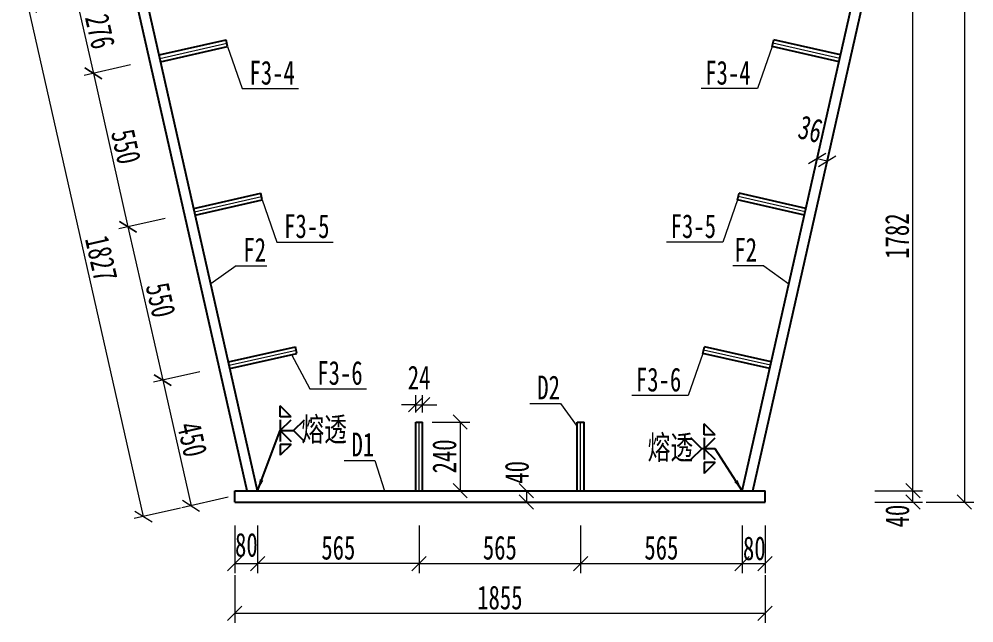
# Model space of a CAD drawing. Header units: millimetres. Extents: x -411717 to -116098, y 0 to 693159.
# Drawn here: x -187779 to -184439, y 310169 to 312282 of the extents above; entities that cross this region are included whole.
import ezdxf

# ---------------------------------------------------------------- set-up
doc = ezdxf.new("R2010")
doc.units = ezdxf.units.MM
doc.header["$LTSCALE"] = 2
doc.header["$PDMODE"] = 3
doc.header["$PDSIZE"] = -10
doc.layers.get('Defpoints').update_dxf_attribs({"color": 8, "lineweight": 9})
for name, color, linetype, lineweight in [('标注', 4, 'Continuous', 13), ('横隔板', 6, 'Continuous', 25), ('细实线', 4, 'Continuous', 15), ('钢板粗线', 1, 'Continuous', 25)]:
    doc.layers.add(name, color=color, linetype=linetype, lineweight=lineweight)
doc.layers.add('焊缝', color=7, linetype='Continuous')
doc.styles.add('111', font='仿宋_GB2312.ttf', dxfattribs={"width": 0.7})
doc.styles.get("Standard").update_dxf_attribs({"font": '仿宋_GB2312.ttf'})
doc.dimstyles.new('200', dxfattribs={"dimscale": 0, "dimtxt": 2.5, "dimasz": 1.5, "dimexe": 1, "dimexo": 1, "dimgap": 0.4, "dimtad": 1, "dimdec": 0, "dimdsep": 46, "dimtxsty": '111', "dimblk": 'OBLIQUE', "dimcen": 0, "dimclrd": 256, "dimclre": 256, "dimclrt": 256, "dimadec": 1, "dimazin": 2, "dimtfac": 1, "dimtdec": 0, "dimtmove": 2, "dimatfit": 3, "dimfxl": 4, "dimfxlon": 1, "dimtolj": 1, "dimlwd": -1, "dimlwe": -1, "dimarcsym": 0})
doc.dimstyles.new('MSteel_1.0_1.0', dxfattribs={"dimtxt": 3, "dimasz": 1.2, "dimexe": 1, "dimexo": 1, "dimgap": 1, "dimtad": 3, "dimtoh": 1, "dimdec": 0, "dimzin": 0, "dimdsep": 46, "dimtxsty": 'Standard', "dimblk": 'ARCHTICK', "dimcen": 0.09, "dimclrd": 3, "dimclre": 3, "dimadec": 0, "dimazin": 0, "dimtfac": 1, "dimtdec": 4, "dimtofl": 0, "dimtmove": 0, "dimatfit": 3, "dimfxl": 1, "dimtolj": 1, "dimtzin": 0, "dimarcsym": 0})

# ---------------------------------------------------------------- blocks, each defined once
blk = doc.blocks.new('_Oblique')
at = {"color": 0, "linetype": 'ByBlock', "lineweight": -2}
blk.add_line((-0.5, -0.5), (0.5, 0.5), dxfattribs=at)
blk = doc.blocks.new('*D1668')
at = {"layer": 'Defpoints', "color": 0, "transparency": 16777216}
for p in [(-184987.1, 311793.7), (-184992.7, 311771.2), (-184957.7, 311762.5)]:
    blk.add_point(p, dxfattribs=at)
at = {"layer": '标注', "transparency": 16777216}
for p, q in [((-184987.1, 311793.7), (-184979, 311826.1)), ((-184952.1, 311785.1), (-184987.1, 311793.7)), ((-184952.1, 311785.1), (-184944.1, 311817.4))]:
    blk.add_line(p, q, dxfattribs=at)
at = {"layer": '标注', "transparency": 16777216, "xscale": 49.99999999999987, "yscale": 49.99999999999987, "zscale": 49.99999999999987}
for p, rotation in [((-184987.1, 311793.7), 166.0507203420171), ((-184952.1, 311785.1), 346.0507203420171)]:
    blk.add_blockref('_Oblique', p, dxfattribs=dict(at, rotation=rotation))
at = {"layer": '标注', "transparency": 16777216, "insert": (-185011.3, 311897.3), "char_height": 83.33, "attachment_point": 5, "rotation": 346.0507, "style": '111'}
blk.add_mtext('\\A1;36', dxfattribs=at)
blk = doc.blocks.new('24-240加劲 无过焊孔')
at = {"layer": 'Defpoints'}
blk.add_line((0, 0), (0, 240), dxfattribs=at)
at = {"layer": '钢板粗线'}
for p, q in [((-12, 0), (-12, 240)), ((-12, 240), (12, 240)), ((12, 0), (12, 240))]:
    blk.add_line(p, q, dxfattribs=at)
blk = doc.blocks.new('*D1670')
at = {"layer": 'Defpoints', "color": 0, "transparency": 16777216}
for p in [(-186074.4, 310632), (-186074.4, 310592), (-186004.4, 310592)]:
    blk.add_point(p, dxfattribs=at)
at = {"layer": '标注', "transparency": 16777216}
for p, q in [((-186041.1, 310632), (-185971.1, 310632)), ((-186004.4, 310632), (-186004.4, 310592)), ((-186041.1, 310592), (-185971.1, 310592))]:
    blk.add_line(p, q, dxfattribs=at)
at = {"layer": '标注', "transparency": 16777216, "xscale": 49.99999999999987, "yscale": 49.99999999999987, "zscale": 49.99999999999987}
for p, rotation in [((-186004.4, 310632), 90), ((-186004.4, 310592), 270)]:
    blk.add_blockref('_Oblique', p, dxfattribs=dict(at, rotation=rotation))
at = {"layer": '标注', "transparency": 16777216, "insert": (-186037.8, 310696.2), "char_height": 83.33, "attachment_point": 5, "rotation": 90, "style": '111'}
blk.add_mtext('\\A1;40', dxfattribs=at)
blk = doc.blocks.new('*D1680')
at = {"layer": 'Defpoints', "color": 0, "transparency": 16777216}
for p in [(-186368, 310872), (-186368, 310632), (-186236.3, 310632)]:
    blk.add_point(p, dxfattribs=at)
at = {"layer": '标注', "transparency": 16777216}
for p, q in [((-186334.6, 310872), (-186202.9, 310872)), ((-186236.3, 310872), (-186236.3, 310632)), ((-186334.6, 310632), (-186202.9, 310632))]:
    blk.add_line(p, q, dxfattribs=at)
at = {"layer": '标注', "transparency": 16777216, "xscale": 49.99999999999987, "yscale": 49.99999999999987, "zscale": 49.99999999999987}
for p, rotation in [((-186236.3, 310872), 90), ((-186236.3, 310632), 270)]:
    blk.add_blockref('_Oblique', p, dxfattribs=dict(at, rotation=rotation))
at = {"layer": '标注', "transparency": 16777216, "insert": (-186291.3, 310752), "char_height": 83.33, "attachment_point": 5, "rotation": 90, "style": '111'}
blk.add_mtext('\\A1;240', dxfattribs=at)
blk = doc.blocks.new('*D1681')
at = {"layer": 'Defpoints', "color": 0, "transparency": 16777216}
for p in [(-186368, 310933), (-186392, 310872), (-186368, 310872)]:
    blk.add_point(p, dxfattribs=at)
at = {"layer": '标注', "transparency": 16777216}
for p, q in [((-186392, 310905.3), (-186392, 310966.3)), ((-186368, 310905.3), (-186368, 310966.3)), ((-186392, 310933), (-186442, 310933)), ((-186392, 310933), (-186368, 310933)), ((-186368, 310933), (-186318, 310933))]:
    blk.add_line(p, q, dxfattribs=at)
at = {"layer": '标注', "transparency": 16777216, "xscale": 49.99999999999987, "yscale": 49.99999999999987, "zscale": 49.99999999999987}
blk.add_blockref('_Oblique', (-186392, 310933), dxfattribs=at)
at = {"layer": '标注', "transparency": 16777216, "xscale": 49.99999999999987, "yscale": 49.99999999999987, "zscale": 49.99999999999987, "rotation": 180}
blk.add_blockref('_Oblique', (-186368, 310933), dxfattribs=at)
at = {"layer": '标注', "transparency": 16777216, "insert": (-186380, 311028), "char_height": 83.33, "attachment_point": 5, "style": '111'}
blk.add_mtext('\\A1;24', dxfattribs=at)
blk = doc.blocks.new('*D1682')
at = {"layer": 'Defpoints', "color": 0, "transparency": 16777216}
for p in [(-185170, 310632), (-184652.8, 310632), (-185170, 310592)]:
    blk.add_point(p, dxfattribs=at)
at = {"layer": '标注', "transparency": 16777216}
for p, q in [((-184786.2, 310632), (-184619.5, 310632)), ((-184652.8, 310592), (-184652.8, 310632)), ((-184786.2, 310592), (-184619.5, 310592))]:
    blk.add_line(p, q, dxfattribs=at)
at = {"layer": '标注', "transparency": 16777216, "xscale": 49.99999999999999, "yscale": 49.99999999999999, "zscale": 49.99999999999999}
for p, rotation in [((-184652.8, 310632), 90), ((-184652.8, 310592), 270)]:
    blk.add_blockref('_Oblique', p, dxfattribs=dict(at, rotation=rotation))
at = {"layer": '标注', "transparency": 16777216, "insert": (-184707, 310543.1), "char_height": 83.33, "attachment_point": 5, "rotation": 90, "style": '111'}
blk.add_mtext('\\A1;40', dxfattribs=at)
blk = doc.blocks.new('_ArchTick')
at = {"color": 0, "linetype": 'ByBlock', "const_width": 0.15}
blk.add_lwpolyline([(-0.5, -0.5), (0.5, 0.5)], dxfattribs=at)
blk = doc.blocks.new('*D1688')
at = {"layer": 'Defpoints', "color": 0, "ltscale": 5, "transparency": 16777216}
for p in [(-187347.5, 312414), (-187286.7, 312145), (-187519.5, 312092.4)]:
    blk.add_point(p, dxfattribs=at)
at = {"layer": '标注', "ltscale": 5, "transparency": 16777216}
for p, q in [((-187450.2, 312390.8), (-187612.8, 312354.1)), ((-187580.3, 312361.4), (-187519.5, 312092.4)), ((-187389.5, 312121.8), (-187552, 312085.1))]:
    blk.add_line(p, q, dxfattribs=at)
at = {"layer": '标注', "ltscale": 5, "transparency": 16777216, "xscale": 50.00000000000004, "yscale": 50.00000000000004, "zscale": 50.00000000000004}
for p, rotation in [((-187580.3, 312361.4), 102.7279029285153), ((-187519.5, 312092.4), 282.7279029285153)]:
    blk.add_blockref('_Oblique', p, dxfattribs=dict(at, rotation=rotation))
at = {"layer": '标注', "ltscale": 5, "transparency": 16777216, "insert": (-187496.2, 312239), "char_height": 83.33, "attachment_point": 5, "rotation": 282.7279, "style": '111'}
blk.add_mtext('\\A1;276', dxfattribs=at)
blk = doc.blocks.new('*D1689')
at = {"layer": 'Defpoints', "color": 0, "ltscale": 5, "transparency": 16777216}
for p in [(-187286.7, 312145), (-187165.5, 311608.1), (-187398.3, 311555.5)]:
    blk.add_point(p, dxfattribs=at)
at = {"layer": '标注', "ltscale": 5, "transparency": 16777216}
for p, q in [((-187389.5, 312121.8), (-187552, 312085.1)), ((-187519.5, 312092.4), (-187398.3, 311555.5)), ((-187268.2, 311584.9), (-187430.8, 311548.2))]:
    blk.add_line(p, q, dxfattribs=at)
at = {"layer": '标注', "ltscale": 5, "transparency": 16777216, "xscale": 50.00000000000004, "yscale": 50.00000000000004, "zscale": 50.00000000000004}
for p, rotation in [((-187519.5, 312092.4), 102.727902928624), ((-187398.3, 311555.5), 282.727902928624)]:
    blk.add_blockref('_Oblique', p, dxfattribs=dict(at, rotation=rotation))
at = {"layer": '标注', "ltscale": 5, "transparency": 16777216, "insert": (-187405.2, 311836.1), "char_height": 83.33, "attachment_point": 5, "rotation": 282.7279, "style": '111'}
blk.add_mtext('\\A1;550', dxfattribs=at)
blk = doc.blocks.new('*D1690')
at = {"layer": 'Defpoints', "color": 0, "ltscale": 5, "transparency": 16777216}
for p in [(-187165.5, 311608.1), (-187044.2, 311071.2), (-187277, 311018.7)]:
    blk.add_point(p, dxfattribs=at)
at = {"layer": '标注', "ltscale": 5, "transparency": 16777216}
for p, q in [((-187268.2, 311584.9), (-187430.8, 311548.2)), ((-187398.3, 311555.5), (-187277, 311018.7)), ((-187146.9, 311048), (-187309.5, 311011.3))]:
    blk.add_line(p, q, dxfattribs=at)
at = {"layer": '标注', "ltscale": 5, "transparency": 16777216, "xscale": 50.00000000000004, "yscale": 50.00000000000004, "zscale": 50.00000000000004}
for p, rotation in [((-187398.3, 311555.5), 102.7279029285182), ((-187277, 311018.7), 282.7279029285182)]:
    blk.add_blockref('_Oblique', p, dxfattribs=dict(at, rotation=rotation))
at = {"layer": '标注', "ltscale": 5, "transparency": 16777216, "insert": (-187284, 311299.2), "char_height": 83.33, "attachment_point": 5, "rotation": 282.7279, "style": '111'}
blk.add_mtext('\\A1;550', dxfattribs=at)
blk = doc.blocks.new('*D1691')
at = {"layer": 'Defpoints', "color": 0, "ltscale": 5, "transparency": 16777216}
for p in [(-187044.2, 311071.2), (-186945, 310632), (-187177.8, 310579.4)]:
    blk.add_point(p, dxfattribs=at)
at = {"layer": '标注', "ltscale": 5, "transparency": 16777216}
for p, q in [((-187146.9, 311048), (-187309.5, 311011.3)), ((-187277, 311018.7), (-187177.8, 310579.4)), ((-187047.7, 310608.8), (-187210.3, 310572.1))]:
    blk.add_line(p, q, dxfattribs=at)
at = {"layer": '标注', "ltscale": 5, "transparency": 16777216, "xscale": 50.00000000000004, "yscale": 50.00000000000004, "zscale": 50.00000000000004}
for p, rotation in [((-187277, 311018.7), 102.7279029285747), ((-187177.8, 310579.4), 282.7279029285747)]:
    blk.add_blockref('_Oblique', p, dxfattribs=dict(at, rotation=rotation))
at = {"layer": '标注', "ltscale": 5, "transparency": 16777216, "insert": (-187173.7, 310811.2), "char_height": 83.33, "attachment_point": 5, "rotation": 282.7279, "style": '111'}
blk.add_mtext('\\A1;450', dxfattribs=at)
blk = doc.blocks.new('*D1692')
at = {"layer": 'Defpoints', "color": 0, "ltscale": 5, "transparency": 16777216}
for p in [(-187347.5, 312414), (-187746.7, 312323.8), (-186945, 310632)]:
    blk.add_point(p, dxfattribs=at)
at = {"layer": '标注', "ltscale": 5, "transparency": 16777216}
for p, q in [((-187616.7, 312353.2), (-187779.2, 312316.5)), ((-187344.2, 310541.8), (-187746.7, 312323.8)), ((-187214.2, 310571.2), (-187376.7, 310534.5))]:
    blk.add_line(p, q, dxfattribs=at)
at = {"layer": '标注', "ltscale": 5, "transparency": 16777216, "xscale": 50.00000000000004, "yscale": 50.00000000000004, "zscale": 50.00000000000004}
for p, rotation in [((-187746.7, 312323.8), 102.7279029285732), ((-187344.2, 310541.8), 282.7279029285732)]:
    blk.add_blockref('_Oblique', p, dxfattribs=dict(at, rotation=rotation))
at = {"layer": '标注', "ltscale": 5, "transparency": 16777216, "insert": (-187491.8, 311444.9), "char_height": 83.33, "attachment_point": 5, "rotation": 282.7279, "style": '111'}
blk.add_mtext('\\A1;1827', dxfattribs=at)
blk = doc.blocks.new('*D1693')
at = {"layer": 'Defpoints', "color": 0, "ltscale": 5, "transparency": 16777216}
for p in [(-187025, 310632), (-186945, 310632), (-186945, 310377)]:
    blk.add_point(p, dxfattribs=at)
at = {"layer": '标注', "ltscale": 5, "transparency": 16777216}
for p, q in [((-187025, 310510.3), (-187025, 310343.7)), ((-186945, 310510.3), (-186945, 310343.7)), ((-187025, 310377), (-186945, 310377))]:
    blk.add_line(p, q, dxfattribs=at)
at = {"layer": '标注', "ltscale": 5, "transparency": 16777216, "xscale": 50.00000000000004, "yscale": 50.00000000000004, "zscale": 50.00000000000004, "rotation": 180}
blk.add_blockref('_Oblique', (-187025, 310377), dxfattribs=at)
at = {"layer": '标注', "ltscale": 5, "transparency": 16777216, "xscale": 50.00000000000004, "yscale": 50.00000000000004, "zscale": 50.00000000000004}
blk.add_blockref('_Oblique', (-186945, 310377), dxfattribs=at)
at = {"layer": '标注', "ltscale": 5, "transparency": 16777216, "insert": (-186984.2, 310442), "char_height": 83.33, "attachment_point": 5, "style": '111'}
blk.add_mtext('\\A1;80', dxfattribs=at)
blk = doc.blocks.new('*D1694')
at = {"layer": 'Defpoints', "color": 0, "ltscale": 5, "transparency": 16777216}
for p in [(-186945, 310632), (-186380, 310632), (-186945, 310377)]:
    blk.add_point(p, dxfattribs=at)
at = {"layer": '标注', "ltscale": 5, "transparency": 16777216}
for p, q in [((-186945, 310510.3), (-186945, 310343.7)), ((-186380, 310510.3), (-186380, 310343.7)), ((-186380, 310377), (-186945, 310377))]:
    blk.add_line(p, q, dxfattribs=at)
at = {"layer": '标注', "ltscale": 5, "transparency": 16777216, "xscale": 50.00000000000004, "yscale": 50.00000000000004, "zscale": 50.00000000000004, "rotation": 180}
blk.add_blockref('_Oblique', (-186945, 310377), dxfattribs=at)
at = {"layer": '标注', "ltscale": 5, "transparency": 16777216, "xscale": 50.00000000000004, "yscale": 50.00000000000004, "zscale": 50.00000000000004}
blk.add_blockref('_Oblique', (-186380, 310377), dxfattribs=at)
at = {"layer": '标注', "ltscale": 5, "transparency": 16777216, "insert": (-186662.5, 310432), "char_height": 83.33, "attachment_point": 5, "style": '111'}
blk.add_mtext('\\A1;565', dxfattribs=at)
blk = doc.blocks.new('*D1695')
at = {"layer": 'Defpoints', "color": 0, "ltscale": 5, "transparency": 16777216}
for p in [(-186380, 310632), (-185815, 310632), (-185815, 310377)]:
    blk.add_point(p, dxfattribs=at)
at = {"layer": '标注', "ltscale": 5, "transparency": 16777216}
for p, q in [((-186380, 310510.3), (-186380, 310343.7)), ((-185815, 310510.3), (-185815, 310343.7)), ((-186380, 310377), (-185815, 310377))]:
    blk.add_line(p, q, dxfattribs=at)
at = {"layer": '标注', "ltscale": 5, "transparency": 16777216, "xscale": 50.00000000000004, "yscale": 50.00000000000004, "zscale": 50.00000000000004, "rotation": 180}
blk.add_blockref('_Oblique', (-186380, 310377), dxfattribs=at)
at = {"layer": '标注', "ltscale": 5, "transparency": 16777216, "xscale": 50.00000000000004, "yscale": 50.00000000000004, "zscale": 50.00000000000004}
blk.add_blockref('_Oblique', (-185815, 310377), dxfattribs=at)
at = {"layer": '标注', "ltscale": 5, "transparency": 16777216, "insert": (-186097.5, 310432), "char_height": 83.33, "attachment_point": 5, "style": '111'}
blk.add_mtext('\\A1;565', dxfattribs=at)
blk = doc.blocks.new('*D1696')
at = {"layer": 'Defpoints', "color": 0, "ltscale": 5, "transparency": 16777216}
for p in [(-185815, 310632), (-185250, 310632), (-185250, 310377)]:
    blk.add_point(p, dxfattribs=at)
at = {"layer": '标注', "ltscale": 5, "transparency": 16777216}
for p, q in [((-185815, 310510.3), (-185815, 310343.7)), ((-185250, 310510.3), (-185250, 310343.7)), ((-185815, 310377), (-185250, 310377))]:
    blk.add_line(p, q, dxfattribs=at)
at = {"layer": '标注', "ltscale": 5, "transparency": 16777216, "xscale": 50.00000000000004, "yscale": 50.00000000000004, "zscale": 50.00000000000004, "rotation": 180}
blk.add_blockref('_Oblique', (-185815, 310377), dxfattribs=at)
at = {"layer": '标注', "ltscale": 5, "transparency": 16777216, "xscale": 50.00000000000004, "yscale": 50.00000000000004, "zscale": 50.00000000000004}
blk.add_blockref('_Oblique', (-185250, 310377), dxfattribs=at)
at = {"layer": '标注', "ltscale": 5, "transparency": 16777216, "insert": (-185532.5, 310432), "char_height": 83.33, "attachment_point": 5, "style": '111'}
blk.add_mtext('\\A1;565', dxfattribs=at)
blk = doc.blocks.new('*D1672')
at = {"layer": 'Defpoints', "color": 0, "ltscale": 5, "transparency": 16777216}
for p in [(-185250, 310632), (-185170, 310632), (-185170, 310377)]:
    blk.add_point(p, dxfattribs=at)
at = {"layer": '标注', "ltscale": 5, "transparency": 16777216}
for p, q in [((-185250, 310510.3), (-185250, 310343.7)), ((-185170, 310510.3), (-185170, 310343.7)), ((-185250, 310377), (-185170, 310377))]:
    blk.add_line(p, q, dxfattribs=at)
at = {"layer": '标注', "ltscale": 5, "transparency": 16777216, "xscale": 50.00000000000004, "yscale": 50.00000000000004, "zscale": 50.00000000000004, "rotation": 180}
blk.add_blockref('_Oblique', (-185250, 310377), dxfattribs=at)
at = {"layer": '标注', "ltscale": 5, "transparency": 16777216, "xscale": 50.00000000000004, "yscale": 50.00000000000004, "zscale": 50.00000000000004}
blk.add_blockref('_Oblique', (-185170, 310377), dxfattribs=at)
at = {"layer": '标注', "ltscale": 5, "transparency": 16777216, "insert": (-185207.4, 310429.9), "char_height": 83.33, "attachment_point": 5, "style": '111'}
blk.add_mtext('\\A1;80', dxfattribs=at)
blk = doc.blocks.new('*D1697')
at = {"layer": 'Defpoints', "color": 0, "ltscale": 5, "transparency": 16777216}
for p in [(-187025, 310632), (-185170, 310632), (-187025, 310202.6)]:
    blk.add_point(p, dxfattribs=at)
at = {"layer": '标注', "ltscale": 5, "transparency": 16777216}
for p, q in [((-187025, 310335.9), (-187025, 310169.3)), ((-185170, 310335.9), (-185170, 310169.3)), ((-185170, 310202.6), (-187025, 310202.6))]:
    blk.add_line(p, q, dxfattribs=at)
at = {"layer": '标注', "ltscale": 5, "transparency": 16777216, "xscale": 50.00000000000004, "yscale": 50.00000000000004, "zscale": 50.00000000000004, "rotation": 180}
blk.add_blockref('_Oblique', (-187025, 310202.6), dxfattribs=at)
at = {"layer": '标注', "ltscale": 5, "transparency": 16777216, "xscale": 50.00000000000004, "yscale": 50.00000000000004, "zscale": 50.00000000000004}
blk.add_blockref('_Oblique', (-185170, 310202.6), dxfattribs=at)
at = {"layer": '标注', "ltscale": 5, "transparency": 16777216, "insert": (-186097.5, 310257.6), "char_height": 83.33, "attachment_point": 5, "style": '111'}
blk.add_mtext('\\A1;1855', dxfattribs=at)
blk = doc.blocks.new('*D1698')
at = {"layer": 'Defpoints', "color": 0, "ltscale": 5, "transparency": 16777216}
for p in [(-184847.5, 312414), (-184652.8, 312414), (-185250, 310632)]:
    blk.add_point(p, dxfattribs=at)
at = {"layer": '标注', "ltscale": 5, "transparency": 16777216}
for p, q in [((-184786.2, 312414), (-184619.5, 312414)), ((-184652.8, 310632), (-184652.8, 312414)), ((-184786.2, 310632), (-184619.5, 310632))]:
    blk.add_line(p, q, dxfattribs=at)
at = {"layer": '标注', "ltscale": 5, "transparency": 16777216, "xscale": 50.00000000000004, "yscale": 50.00000000000004, "zscale": 50.00000000000004}
for p, rotation in [((-184652.8, 312414), 90), ((-184652.8, 310632), 270)]:
    blk.add_blockref('_Oblique', p, dxfattribs=dict(at, rotation=rotation))
at = {"layer": '标注', "ltscale": 5, "transparency": 16777216, "insert": (-184707.8, 311523), "char_height": 83.33, "attachment_point": 5, "rotation": 90, "style": '111'}
blk.add_mtext('\\A1;1782', dxfattribs=at)
blk = doc.blocks.new('*D1706')
at = {"layer": 'Defpoints', "color": 0, "ltscale": 5, "transparency": 16777216}
for p in [(-185167, 314218.1), (-185170, 310592), (-184472.6, 310592)]:
    blk.add_point(p, dxfattribs=at)
at = {"layer": '标注', "ltscale": 5, "transparency": 16777216}
for p, q in [((-184606, 314218.1), (-184439.3, 314218.1)), ((-184472.6, 314218.1), (-184472.6, 310592)), ((-184606, 310592), (-184439.3, 310592))]:
    blk.add_line(p, q, dxfattribs=at)
at = {"layer": '标注', "ltscale": 5, "transparency": 16777216, "xscale": 50.00000000000004, "yscale": 50.00000000000004, "zscale": 50.00000000000004}
for p, rotation in [((-184472.6, 314218.1), 90), ((-184472.6, 310592), 270)]:
    blk.add_blockref('_Oblique', p, dxfattribs=dict(at, rotation=rotation))
at = {"layer": '标注', "ltscale": 5, "transparency": 16777216, "insert": (-184527.6, 312405), "char_height": 83.33, "attachment_point": 5, "rotation": 90, "style": '111'}
blk.add_mtext('\\A1;3626', dxfattribs=at)

msp = doc.modelspace()

# ---------------------------------------------------------------- linework, layer by layer
at = {"layer": '横隔板', "color": 2, "ltscale": 550}
for p, q in [((-186981.9, 310632), (-187384.4, 312414)), ((-186945, 310632), (-187347.5, 312414)), ((-185250, 310632), (-184847.5, 312414)), ((-185213.1, 310632), (-184810.6, 312414)), ((-187025, 310632), (-185170, 310632)), ((-187025, 310592), (-187025, 310632)), ((-185170, 310592), (-185170, 310632)), ((-187025, 310592), (-185170, 310592))]:
    msp.add_line(p, q, dxfattribs=at)
at = {"layer": '焊缝', "color": 4}
for p, q in [((-186828, 310891), (-186865.8, 310928.8)), ((-186865.8, 310891), (-186865.8, 310928.8)), ((-186828, 310891), (-186865.8, 310891)), ((-186865.8, 310842.4), (-186828, 310880.2)), ((-186865.8, 310880.2), (-186865.8, 310804.6)), ((-186819, 310842.4), (-186781.2, 310880.2)), ((-185344.6, 310827.6), (-185382.4, 310865.4)), ((-185382.4, 310827.6), (-185382.4, 310865.4)), ((-186865.8, 310842.4), (-186819, 310842.4)), ((-186865.8, 310842.4), (-186828, 310804.6)), ((-186819, 310842.4), (-186781.2, 310804.6)), ((-185391.2, 310779), (-185429, 310816.8)), ((-185344.6, 310827.6), (-185382.4, 310827.6)), ((-185382.4, 310779), (-185344.6, 310816.8)), ((-185382.4, 310816.8), (-185382.4, 310741.2)), ((-186828, 310793.8), (-186865.8, 310793.8)), ((-186865.8, 310793.8), (-186865.8, 310756)), ((-186828, 310793.8), (-186865.8, 310756)), ((-185391.2, 310779), (-185429, 310741.2)), ((-185344.4, 310779), (-185391.2, 310779)), ((-185382.4, 310779), (-185344.6, 310741.2)), ((-185344.6, 310730.4), (-185382.4, 310730.4)), ((-185382.4, 310730.4), (-185382.4, 310692.6)), ((-185344.6, 310730.4), (-185382.4, 310692.6))]:
    msp.add_line(p, q, dxfattribs=at)
at = {"layer": '细实线'}
for p, q in [((-187050, 312186.2), (-186999.1, 312038.9)), ((-185145, 312186.2), (-185195.9, 312038.9)), ((-186999.1, 312038.9), (-186801.7, 312038.9)), ((-185195.9, 312038.9), (-185393.3, 312038.9)), ((-186928.7, 311649.3), (-186877.8, 311502.1)), ((-185266.3, 311649.3), (-185317.1, 311502.1)), ((-186877.8, 311502.1), (-186680.4, 311502.1)), ((-185317.1, 311502.1), (-185514.5, 311502.1)), ((-187020.3, 311419.4), (-187108.5, 311355.9)), ((-187020.3, 311419.4), (-186913, 311419.4)), ((-185174.7, 311419.4), (-185282, 311419.4)), ((-185174.7, 311419.4), (-185086.5, 311355.9)), ((-186825.8, 311108.3), (-186761.9, 310988.6)), ((-185387.5, 311112.4), (-185438.4, 310965.2)), ((-186761.9, 310988.6), (-186564.4, 310988.6)), ((-185438.4, 310965.2), (-185635.8, 310965.2)), ((-185992.2, 310937.5), (-185884.9, 310937.5)), ((-185884.9, 310937.5), (-185827, 310856.3)), ((-186642.1, 310737.9), (-186534.8, 310737.9)), ((-186534.8, 310737.9), (-186501.2, 310632))]:
    msp.add_line(p, q, dxfattribs=at)

# ---------------------------------------------------------------- block references
at = {"layer": '标注', "xscale": -1, "rotation": 282.7279029286473}
for p in [(-187286.7, 312145), (-187165.5, 311608.1), (-187044.2, 311071.2)]:
    msp.add_blockref('24-240加劲 无过焊孔', p, dxfattribs=at)
at = {"layer": '标注', "rotation": 77.27209707135266}
for p in [(-184908.2, 312145), (-185029.5, 311608.1), (-185150.8, 311071.2)]:
    msp.add_blockref('24-240加劲 无过焊孔', p, dxfattribs=at)
at = {"layer": '标注'}
for p in [(-186380, 310632), (-185815, 310632)]:
    msp.add_blockref('24-240加劲 无过焊孔', p, dxfattribs=at)

# ---------------------------------------------------------------- texts
at = {"layer": '细实线', "width": 0.7}
for s, p in [('F3-4', (-186973.5, 312053.1)), ('F3-4', (-185379.1, 312053.1)), ('F3-5', (-186852.2, 311516.2)), ('F3-5', (-185500.1, 311516.2)), ('F2', (-186994.7, 311433.5)), ('F2', (-185277.2, 311433.5)), ('F3-6', (-186736.2, 311002.7)), ('F3-6', (-185621.7, 310979.3)), ('D2', (-185966.6, 310951.6)), ('熔透', (-186791.7, 310805.3)), ('D1', (-186616.5, 310752)), ('熔透', (-185580.5, 310741.9))]:
    msp.add_text(s, height=83.33, dxfattribs=at).set_placement(p)

# ---------------------------------------------------------------- dimensions: what is measured, and where the dimension line sits
at = {"layer": '标注', "ltscale": 5}
for base, p1, p2, picture, middle in [((-184472.6, 310592), (-185167, 314218.1), (-185170, 310592), '*D1706', (-184527.6, 312405)), ((-184652.8, 312414), (-185250, 310632), (-184847.5, 312414), '*D1698', (-184707.8, 311523))]:
    dim = msp.add_linear_dim(base=base, p1=p1, p2=p2, angle=90, dimstyle='200', override={"dimscale": 33.333333, "dimarcsym": 1}, dxfattribs=at)
    dim.commit()
    dim.dimension.update_dxf_attribs({"geometry": picture, "text_midpoint": middle})
for p1, p2, distance, picture, middle in [((-186945, 310632), (-187347.5, 312414), 409.3, '*D1692', (-187491.8, 311444.9)), ((-187347.5, 312414), (-187286.7, 312145), -238.7, '*D1688', (-187496.2, 312239)), ((-187286.7, 312145), (-187165.5, 311608.1), -238.7, '*D1689', (-187405.2, 311836.1)), ((-187165.5, 311608.1), (-187044.2, 311071.2), -238.7, '*D1690', (-187284, 311299.2)), ((-187044.2, 311071.2), (-186945, 310632), -238.7, '*D1691', (-187173.7, 310811.2))]:
    dim = msp.add_aligned_dim(p1=p1, p2=p2, distance=distance, dimstyle='200', override={"dimscale": 33.333333, "dimarcsym": 1}, dxfattribs=at)
    dim.commit()
    dim.dimension.update_dxf_attribs({"geometry": picture, "text_midpoint": middle})
at = {"layer": '标注'}
for base, p1, p2, angle, override, picture, middle, dimtype in [((-184987.1, 311793.7), (-184957.7, 311762.5), (-184992.7, 311771.2), 166.0507, {"dimscale": 33.333333, "dimarcsym": 1}, '*D1668', (-185011.3, 311897.3), 161), ((-186004.4, 310592), (-186074.4, 310632), (-186074.4, 310592), 270, {"dimscale": 33.333333, "dimarcsym": 1}, '*D1670', (-186037.8, 310696.2), 161), ((-184652.8, 310632), (-185170, 310592), (-185170, 310632), 90, {"dimscale": 33.333333, "dimadec": 3, "dimarcsym": 1}, '*D1682', (-184707, 310543.1), 160)]:
    dim = msp.add_linear_dim(base=base, p1=p1, p2=p2, angle=angle, dimstyle='200', override=override, dxfattribs=at)
    dim.commit()
    dim.dimension.update_dxf_attribs({"geometry": picture, "text_midpoint": middle, "dimtype": dimtype})
dim = msp.add_linear_dim(base=(-186368, 310933), p1=(-186392, 310872), p2=(-186368, 310872), dimstyle='200', override={"dimscale": 33.333333, "dimarcsym": 1}, dxfattribs=at)
dim.commit()
dim.dimension.update_dxf_attribs({"geometry": '*D1681', "text_midpoint": (-186380, 311028)})
dim = msp.add_linear_dim(base=(-186236.3, 310632), p1=(-186368, 310872), p2=(-186368, 310632), angle=90, dimstyle='200', override={"dimscale": 33.333333, "dimarcsym": 1}, dxfattribs=at)
dim.commit()
dim.dimension.update_dxf_attribs({"geometry": '*D1680', "text_midpoint": (-186291.3, 310752)})
at = {"layer": '标注', "ltscale": 5}
for base, p1, p2, picture, middle in [((-186945, 310377), (-187025, 310632), (-186945, 310632), '*D1693', (-186984.2, 310442)), ((-185170, 310377), (-185250, 310632), (-185170, 310632), '*D1672', (-185207.4, 310429.9))]:
    dim = msp.add_linear_dim(base=base, p1=p1, p2=p2, dimstyle='200', override={"dimscale": 33.333333, "dimarcsym": 1}, dxfattribs=at)
    dim.commit()
    dim.dimension.update_dxf_attribs({"geometry": picture, "text_midpoint": middle, "dimtype": 160})
for base, p1, p2, picture, middle in [((-187025, 310202.6), (-185170, 310632), (-187025, 310632), '*D1697', (-186097.5, 310257.6)), ((-186945, 310377), (-186380, 310632), (-186945, 310632), '*D1694', (-186662.5, 310432)), ((-185815, 310377), (-186380, 310632), (-185815, 310632), '*D1695', (-186097.5, 310432)), ((-185250, 310377), (-185815, 310632), (-185250, 310632), '*D1696', (-185532.5, 310432))]:
    dim = msp.add_linear_dim(base=base, p1=p1, p2=p2, dimstyle='200', override={"dimscale": 33.333333, "dimarcsym": 1}, dxfattribs=at)
    dim.commit()
    dim.dimension.update_dxf_attribs({"geometry": picture, "text_midpoint": middle})

# ---------------------------------------------------------------- leaders
at = {"layer": '细实线'}
for points in [[(-186945, 310632), (-186865.8, 310842.4)], [(-185250, 310632), (-185344.4, 310779)]]:
    msp.add_leader(points, dimstyle='MSteel_1.0_1.0', override={"dimscale": 33.333333, "dimclrd": 256}, dxfattribs=at)

doc.saveas('drawing.dxf')
